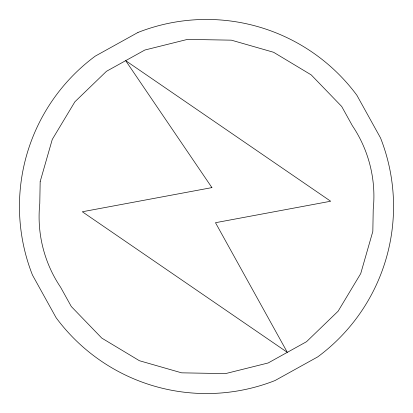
<?xml version="1.0" encoding="UTF-8"?>
<svg xmlns="http://www.w3.org/2000/svg" width="413" height="413" viewBox="0 0 413 413"><rect width="100%" height="100%" fill="white"/><g stroke="black" fill="none" stroke-linecap="round" stroke-linejoin="round"><path stroke-width="0.62" d="M40.164 181.622L39.782 203.568A126.259 126.259 0 0 0 60.654 287.324L71.294 306.523L101.789 338.108L139.418 360.725L181.622 372.836L225.519 373.605L268.12 362.986L306.523 341.706L338.108 311.211L360.725 273.582L372.836 231.378L373.218 209.432A126.259 126.259 0 0 0 352.346 125.676L341.706 106.477L311.211 74.892L273.582 52.275L231.378 40.164L187.481 39.395L144.88 50.014L106.477 71.294L74.892 101.789L52.275 139.418L40.164 181.622M137.968 32.457L95.258 56.127A187.048 187.048 0 0 0 32.457 275.032L56.127 317.742A187.048 187.048 0 0 0 275.032 380.543L317.742 356.873A187.048 187.048 0 0 0 380.543 137.968L356.873 95.258A187.048 187.048 0 0 0 137.968 32.457M211.921 187.61L82.326 211.766L287.324 352.346L215.483 222.705L330.674 201.234L125.676 60.654L211.921 187.61"/></g></svg>
